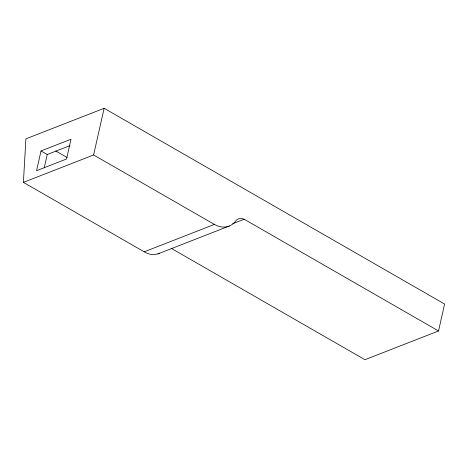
<?xml version="1.0" encoding="UTF-8"?>
<svg xmlns="http://www.w3.org/2000/svg" width="468" height="468" viewBox="0 0 468 468"><rect width="100%" height="100%" fill="white"/><g stroke="black" fill="none" stroke-linecap="round" stroke-linejoin="round"><path stroke-width="0.7" d="M229.279 226.032L158.014 253.855L153.264 254.662A25.781 15.772 56.3 0 1 144.185 251.819L23.4 182.374L25.91 138.832L104.13 108.295L444.6 304.048L438.534 330.97L364.935 359.705L171.235 248.338M41.014 150.942L36.562 170.691L66.55 158.985L70.996 139.236L41.014 150.942L47.233 154.516L69.89 145.677M44.214 167.918L47.233 154.516M23.4 182.374L93.612 154.966L104.13 108.295M158.014 253.855L159.395 253.17M144.185 251.819L214.397 224.412A26.348 19.404 68.7 0 0 235.193 221.674A11.396 8.395 68.7 0 1 244.197 219.24L438.534 330.97M232.719 223.722L244.197 219.24M93.612 154.966L214.397 224.412M55.71 150.93L67.105 157.482"/></g></svg>
